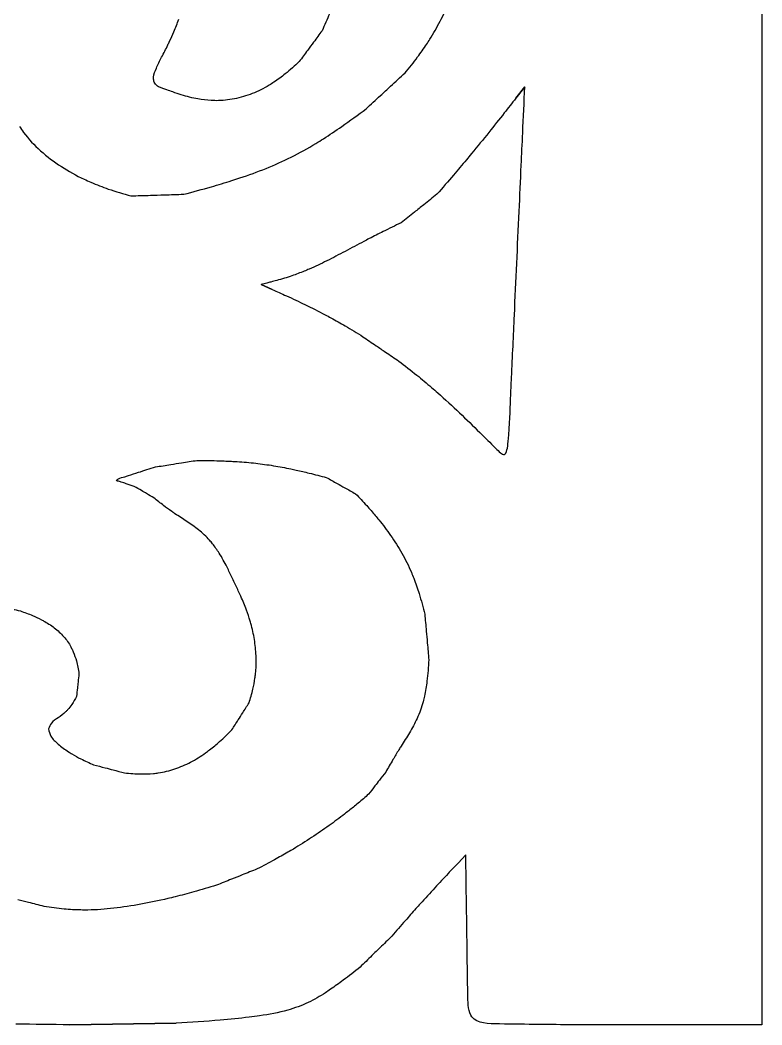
# Model space of a CAD drawing. Extents: x 0 to 339, y 0 to 248.
# Drawn here: x 51 to 97.1, y 4.3 to 66.7 of the extents above; entities that cross this region are included whole.
import ezdxf

# ---------------------------------------------------------------- set-up
doc = ezdxf.new("R2010")
doc.units = 0
doc.layers.add('layer_1', color=7, linetype='CONTINUOUS')

msp = doc.modelspace()

# ---------------------------------------------------------------- linework, layer by layer
at = {"layer": 'layer_1', "color": 1}
for p, q in [((97.097805, 111.636885), (97.097864, 4.338491)), ((82.380434, 62.544487), (81.824825, 61.837361)), ((81.824825, 61.837361), (82.380434, 62.544487)), ((82.380434, 62.544487), (82.380434, 62.544487)), ((66.016252, 50.271334), (66.69825, 49.968176)), ((66.69825, 49.968176), (66.016252, 50.271334)), ((66.016252, 50.271334), (66.016252, 50.271334)), ((80.562089, 40.119483), (80.562089, 40.119483)), ((80.562089, 40.119483), (80.562089, 40.119483)), ((80.562089, 40.119483), (80.562089, 40.119483)), ((52.808641, 22.694464), (52.808641, 22.694464)), ((52.808641, 22.694464), (52.808641, 22.694464)), ((52.808641, 22.694464), (52.808641, 22.694464)), ((78.71405, 14.876307), (78.235101, 14.371961)), ((78.235101, 14.371961), (78.71405, 14.876307)), ((78.71405, 14.876307), (78.71405, 14.876307)), ((60.735734, 4.436498), (54.129095, 4.33562)), ((54.129095, 4.33562), (60.735734, 4.436498)), ((60.735734, 4.436498), (60.735734, 4.436498)), ((85.396862, 4.333935), (85.396835, 4.33562)), ((85.396835, 4.33562), (85.396862, 4.333935)), ((85.396862, 4.333935), (85.396862, 4.333935))]:
    msp.add_line(p, q, dxfattribs=at)
for points in [[(77.116813, 66.610287), (77.314105, 66.990795), (77.499954, 67.376862), (77.680823, 67.765243)], [(60.591102, 65.965271), (60.699391, 66.220566), (60.800823, 66.478705), (60.902256, 66.736844)], [(70.24823, 67.083955), (70.114954, 66.725206), (69.953388, 66.377496), (69.791822, 66.029786)], [(76.485491, 65.500266), (76.713487, 65.859686), (76.920798, 66.232243), (77.116813, 66.610287)], [(60.330295, 65.378891), (60.419955, 65.573094), (60.507568, 65.768336), (60.591102, 65.965271)], [(69.791822, 66.029786), (69.61721, 65.792805), (69.442598, 65.555825), (69.26798, 65.318848)], [(76.276885, 65.181251), (76.347541, 65.286872), (76.417438, 65.392984), (76.485491, 65.500266)], [(59.834497, 64.381658), (59.963356, 64.635275), (60.097137, 64.888623), (60.2209, 65.146027)], [(60.2209, 65.146027), (60.258077, 65.223348), (60.294351, 65.301036), (60.330295, 65.378891)], [(69.26798, 65.318848), (69.145753, 65.152971), (69.023524, 64.987095), (68.901292, 64.821222)], [(75.725973, 64.396361), (75.916566, 64.652909), (76.099129, 64.915529), (76.276885, 65.181251)], [(59.504283, 63.695967), (59.609378, 63.930726), (59.719995, 64.156298), (59.834497, 64.381658)], [(68.901292, 64.821222), (68.726681, 64.584269), (68.552066, 64.347321), (68.37745, 64.110372)], [(74.945113, 63.403828), (75.210041, 63.731162), (75.47497, 64.058497), (75.725973, 64.396361)], [(59.336818, 63.150662), (59.349841, 63.338886), (59.425511, 63.520007), (59.504283, 63.695967)], [(68.37745, 64.110372), (68.094595, 63.849626), (67.81174, 63.58888), (67.511544, 63.349187)], [(59.336823, 63.027201), (59.334115, 63.068854), (59.333999, 63.109925), (59.336818, 63.150662)], [(59.404195, 62.769104), (59.360619, 62.844487), (59.342672, 62.937206), (59.336823, 63.027201)], [(67.511544, 63.349187), (67.283483, 63.16709), (67.045413, 62.997143), (66.802621, 62.834812)], [(74.047163, 62.580748), (74.34648, 62.855108), (74.645796, 63.129468), (74.945113, 63.403828)], [(59.639971, 62.544806), (59.548664, 62.610972), (59.457357, 62.677138), (59.404195, 62.769104)], [(60.163678, 62.357797), (59.98911, 62.420136), (59.814541, 62.482471), (59.639971, 62.544806)], [(60.530318, 62.22686), (60.408105, 62.270508), (60.285892, 62.314154), (60.163678, 62.357797)], [(66.508926, 62.64588), (66.175028, 62.441865), (65.820952, 62.269653), (65.455722, 62.127681)], [(66.802621, 62.834812), (66.705819, 62.770089), (66.608265, 62.706577), (66.508926, 62.64588)], [(73.418585, 62.004577), (73.628111, 62.196634), (73.837637, 62.388692), (74.047163, 62.580748)], [(82.249627, 59.682392), (82.29325, 60.636423), (82.336842, 61.590455), (82.380434, 62.544487)], [(61.054152, 62.039763), (60.879541, 62.102131), (60.70493, 62.164498), (60.530318, 62.22686)], [(62.088438, 61.790939), (61.73943, 61.852139), (61.396791, 61.945951), (61.054152, 62.039763)], [(62.898432, 61.699267), (62.627051, 61.716297), (62.355875, 61.744043), (62.088438, 61.790939)], [(64.346374, 61.800291), (63.977579, 61.725354), (63.601207, 61.682263), (63.225829, 61.686171)], [(65.455722, 62.127681), (65.095823, 61.987781), (64.725093, 61.877245), (64.346374, 61.800291)], [(72.520593, 61.181451), (72.819923, 61.455827), (73.119254, 61.730202), (73.418585, 62.004577)], [(81.824825, 61.837361), (81.585378, 61.532846), (81.345931, 61.228331), (81.105618, 60.924503)], [(63.225829, 61.686171), (63.11663, 61.687307), (63.007514, 61.692421), (62.898432, 61.699267)], [(71.019435, 60.086414), (71.527597, 60.440438), (72.024095, 60.810945), (72.520593, 61.181451)], [(81.105618, 60.924503), (80.787049, 60.521736), (80.466956, 60.120176), (80.145213, 59.719929)], [(51.006613, 60.083675), (51.087209, 59.959306), (51.169915, 59.836462), (51.257315, 59.717027)], [(69.87182, 59.322386), (70.258923, 59.570131), (70.642389, 59.823735), (71.019435, 60.086414)], [(51.257315, 59.717027), (51.563613, 59.298459), (51.927559, 58.921761), (52.31699, 58.576804)], [(69.414457, 59.035284), (69.568017, 59.129209), (69.720198, 59.225348), (69.87182, 59.322386)], [(80.145213, 59.719929), (79.790508, 59.278678), (79.433797, 58.839023), (79.072605, 58.403079)], [(82.157971, 57.678926), (82.188539, 58.346747), (82.21909, 59.014569), (82.249627, 59.682392)], [(67.87575, 58.186756), (68.400487, 58.447472), (68.914778, 58.729657), (69.414457, 59.035284)], [(52.31699, 58.576804), (52.721857, 58.218174), (53.154268, 57.893852), (53.606754, 57.599345)], [(66.314709, 57.484242), (66.843435, 57.699149), (67.364549, 57.932765), (67.87575, 58.186756)], [(78.751719, 58.017711), (78.487064, 57.70108), (78.221398, 57.385286), (77.953735, 57.0712)], [(79.072605, 58.403079), (78.965959, 58.274362), (78.858922, 58.145968), (78.751719, 58.017711)], [(53.606754, 57.599345), (54.059014, 57.304983), (54.531329, 57.040406), (55.020129, 56.81278)], [(64.69187, 56.888407), (65.239036, 57.069257), (65.780753, 57.26721), (66.314709, 57.484242)], [(82.026904, 54.816834), (82.070604, 55.770864), (82.114303, 56.724894), (82.157971, 57.678926)], [(55.020129, 56.81278), (55.161468, 56.746961), (55.304186, 56.684232), (55.44754, 56.622855)], [(64.19241, 56.727526), (64.359206, 56.780196), (64.525789, 56.833514), (64.69187, 56.888407)], [(77.953735, 57.0712), (77.6132, 56.671603), (77.269432, 56.274769), (76.925664, 55.877935)], [(55.44754, 56.622855), (55.800639, 56.471676), (56.157599, 56.328704), (56.520254, 56.202797)], [(56.520254, 56.202797), (56.982013, 56.042482), (57.453003, 55.909833), (57.923994, 55.777185)], [(61.207081, 55.878259), (61.77875, 56.028706), (62.35042, 56.179153), (62.918554, 56.342166)], [(62.918554, 56.342166), (63.344957, 56.464513), (63.769368, 56.593938), (64.19241, 56.727526)], [(57.923994, 55.777185), (58.329363, 55.789654), (58.734731, 55.802124), (59.1401, 55.8146)], [(59.1401, 55.8146), (59.423824, 55.823332), (59.707547, 55.832066), (59.991271, 55.840804)], [(59.991271, 55.840804), (60.396541, 55.853285), (60.801811, 55.865772), (61.207081, 55.878259)], [(76.925664, 55.877935), (76.651299, 55.659724), (76.376933, 55.441513), (76.102581, 55.223285)], [(76.102581, 55.223285), (75.910517, 55.070511), (75.71846, 54.91773), (75.526409, 54.76494)], [(75.526409, 54.76494), (75.252027, 54.546649), (74.977657, 54.328342), (74.703287, 54.110035)], [(81.732285, 48.377305), (81.828104, 50.507819), (81.927504, 52.662326), (82.026904, 54.816834)], [(74.703287, 54.110035), (74.329836, 53.928566), (73.956386, 53.747098), (73.584788, 53.561893)], [(72.724348, 53.125981), (72.609475, 53.067012), (72.4947, 53.007855), (72.38016, 52.948246)], [(73.584788, 53.561893), (73.297031, 53.418474), (73.010385, 53.272814), (72.724348, 53.125981)], [(72.38016, 52.948246), (71.992665, 52.746585), (71.607857, 52.539763), (71.222174, 52.334681)], [(71.222174, 52.334681), (70.845405, 52.134339), (70.467801, 51.935658), (70.086622, 51.743533)], [(68.99593, 51.230975), (68.892934, 51.187353), (68.789325, 51.145157), (68.6854, 51.10376)], [(70.086622, 51.743533), (69.727799, 51.562677), (69.36581, 51.387631), (68.99593, 51.230975)], [(66.975893, 50.523789), (66.857696, 50.491693), (66.739043, 50.461317), (66.620536, 50.430392)], [(67.925972, 50.819393), (67.612716, 50.710231), (67.295975, 50.610706), (66.975893, 50.523789)], [(68.6854, 51.10376), (68.434264, 51.003725), (68.181275, 50.908359), (67.925972, 50.819393)], [(66.37174, 50.364941), (66.25326, 50.33368), (66.134756, 50.302507), (66.016252, 50.271334)], [(66.620536, 50.430392), (66.53756, 50.40874), (66.454656, 50.386819), (66.37174, 50.364941)], [(66.69825, 49.968176), (66.991616, 49.837402), (67.284982, 49.706628), (67.577302, 49.573561)], [(67.577302, 49.573561), (67.963926, 49.397567), (68.348721, 49.21756), (68.731434, 49.033088)], [(68.731434, 49.033088), (69.151768, 48.830481), (69.569591, 48.622487), (69.981151, 48.402741)], [(69.981151, 48.402741), (70.102234, 48.33809), (70.222776, 48.272422), (70.343082, 48.206314)], [(70.343082, 48.206314), (70.639669, 48.043342), (70.934825, 47.877699), (71.226889, 47.70682)], [(81.555565, 44.513546), (81.618589, 45.829301), (81.674792, 47.098984), (81.732285, 48.377305)], [(71.226889, 47.70682), (71.597782, 47.489821), (71.963688, 47.264379), (72.329593, 47.038936)], [(72.329593, 47.038936), (72.603968, 46.851869), (72.878343, 46.664802), (73.152716, 46.477732)], [(73.152716, 46.477732), (73.344774, 46.346786), (73.536831, 46.215838), (73.728887, 46.084889)], [(73.728887, 46.084889), (74.003249, 45.897821), (74.27761, 45.710752), (74.55197, 45.523682)], [(74.55197, 45.523682), (74.928739, 45.237097), (75.305507, 44.950512), (75.674196, 44.653795)], [(75.674196, 44.653795), (75.985596, 44.403184), (76.291231, 44.145346), (76.594537, 43.8849)], [(81.496674, 43.225615), (81.51279, 43.63125), (81.534557, 44.074958), (81.555565, 44.513546)], [(76.594537, 43.8849), (76.722323, 43.775171), (76.849696, 43.664979), (76.976167, 43.553765)], [(76.976167, 43.553765), (77.433791, 43.151346), (77.879609, 42.735543), (78.321165, 42.315421)], [(81.344132, 40.53469), (81.453985, 41.696036), (81.462984, 42.377632), (81.496674, 43.225615)], [(78.321165, 42.315421), (78.747033, 41.910224), (79.168937, 41.50101), (79.5875, 41.088386)], [(79.5875, 41.088386), (79.913716, 40.766799), (80.237902, 40.443141), (80.562089, 40.119483)], [(81.101832, 39.729397), (81.265761, 39.763271), (81.309856, 40.172333), (81.344132, 40.53469)], [(80.562089, 40.119483), (80.767053, 39.911027), (80.972017, 39.702571), (81.101832, 39.729397)], [(61.072249, 39.212101), (61.390243, 39.261994), (61.708236, 39.311892), (62.02623, 39.36179)], [(62.02623, 39.36179), (62.436867, 39.357753), (62.847505, 39.353716), (63.257963, 39.342183)], [(63.257963, 39.342183), (63.562078, 39.333638), (63.866094, 39.320978), (64.169963, 39.30577)], [(64.169963, 39.30577), (64.288801, 39.299823), (64.407616, 39.293486), (64.526377, 39.286163)], [(64.526377, 39.286163), (64.910575, 39.262476), (65.294196, 39.22848), (65.676705, 39.185007)], [(58.397962, 38.620918), (58.747715, 38.730384), (59.098924, 38.844007), (59.450133, 38.957631)], [(59.450133, 38.957631), (59.768212, 39.007525), (60.086292, 39.05742), (60.404371, 39.10732)], [(60.404371, 39.10732), (60.626998, 39.142245), (60.849623, 39.177172), (61.072249, 39.212101)], [(65.676705, 39.185007), (66.044509, 39.143204), (66.411284, 39.092638), (66.776686, 39.033446)], [(66.776686, 39.033446), (67.139317, 38.974703), (67.500595, 38.907464), (67.859975, 38.831496)], [(67.859975, 38.831496), (67.967664, 38.808732), (68.075183, 38.785185), (68.182634, 38.761319)], [(68.182634, 38.761319), (68.453486, 38.70116), (68.723908, 38.638978), (68.993456, 38.57327)], [(57.227756, 38.048488), (57.150023, 38.069045), (57.032694, 38.086212), (57.037947, 38.127094)], [(57.037947, 38.127094), (57.040909, 38.150151), (57.082859, 38.18075), (57.123105, 38.205656)], [(57.123105, 38.205656), (57.281858, 38.303901), (57.414104, 38.313573), (57.556224, 38.351514)], [(57.3288, 38.014817), (57.297712, 38.026263), (57.268055, 38.037831), (57.227756, 38.048488)], [(57.556224, 38.351514), (57.624934, 38.369857), (57.695951, 38.394808), (57.766659, 38.41887)], [(57.766659, 38.41887), (57.978779, 38.491054), (58.188108, 38.555237), (58.397962, 38.620918)], [(68.993456, 38.57327), (69.348888, 38.486626), (69.702801, 38.393851), (70.056714, 38.301075)], [(70.056714, 38.301075), (70.281192, 38.176341), (70.50567, 38.051606), (70.730152, 37.926878)], [(57.631903, 37.913792), (57.528188, 37.947241), (57.422057, 37.98048), (57.3288, 38.014817)], [(58.137021, 37.745398), (57.970885, 37.801723), (57.804748, 37.858048), (57.631903, 37.913792)], [(58.585996, 37.483524), (58.436338, 37.570816), (58.28668, 37.658107), (58.137021, 37.745398)], [(58.900278, 37.300213), (58.795518, 37.361317), (58.690757, 37.422421), (58.585996, 37.483524)], [(70.730152, 37.926878), (70.887291, 37.839567), (71.044431, 37.752259), (71.201574, 37.664954)], [(71.201574, 37.664954), (71.426065, 37.540232), (71.650559, 37.415516), (71.875054, 37.290799)], [(59.34925, 37.03834), (59.199592, 37.125631), (59.049935, 37.212922), (58.900278, 37.300213)], [(59.95912, 36.558778), (59.752855, 36.714739), (59.551052, 36.876539), (59.34925, 37.03834)], [(71.875054, 37.290799), (72.106808, 37.048785), (72.338562, 36.806771), (72.562612, 36.557744)], [(60.456759, 36.196916), (60.289094, 36.315073), (60.122704, 36.435089), (59.95912, 36.558778)], [(60.662552, 36.053834), (60.593569, 36.10096), (60.525058, 36.148784), (60.456759, 36.196916)], [(72.562612, 36.557744), (72.745489, 36.354482), (72.923233, 36.146547), (73.098644, 35.936752)], [(61.392932, 35.572017), (61.149932, 35.733313), (60.903366, 35.889321), (60.662552, 36.053834)], [(62.12891, 35.04535), (61.891796, 35.232698), (61.644271, 35.405186), (61.392932, 35.572017)], [(73.098644, 35.936752), (73.171247, 35.849917), (73.24345, 35.762764), (73.314745, 35.674858)], [(73.314745, 35.674858), (73.570434, 35.359595), (73.814437, 35.034649), (74.046004, 34.701157)], [(62.808915, 34.412063), (62.604852, 34.644961), (62.372369, 34.852988), (62.12891, 35.04535)], [(62.989423, 34.193192), (62.93087, 34.267531), (62.871217, 34.340956), (62.808915, 34.412063)], [(74.046004, 34.701157), (74.29178, 34.347202), (74.523545, 33.98362), (74.738052, 33.609614)], [(63.411244, 33.603929), (63.281368, 33.807452), (63.138987, 34.003304), (62.989423, 34.193192)], [(63.894817, 32.745295), (63.741334, 33.036234), (63.587851, 33.327174), (63.411244, 33.603929)], [(74.738052, 33.609614), (74.959369, 33.223735), (75.162315, 32.826758), (75.334846, 32.417149)], [(64.212941, 32.071815), (64.10691, 32.296313), (64.000864, 32.520804), (63.894817, 32.745295)], [(64.435567, 31.600392), (64.361366, 31.757536), (64.287157, 31.914677), (64.212941, 32.071815)], [(75.334846, 32.417149), (75.386605, 32.294267), (75.435627, 32.170248), (75.483508, 32.045759)], [(75.483508, 32.045759), (75.603962, 31.73258), (75.717192, 31.416431), (75.817338, 31.096349)], [(64.753516, 30.926951), (64.647538, 31.151433), (64.54156, 31.375916), (64.435567, 31.600392)], [(65.103323, 30.074095), (64.996849, 30.362245), (64.875183, 30.644598), (64.753516, 30.926951)], [(75.817338, 31.096349), (75.949435, 30.674147), (76.058769, 30.245101), (76.168103, 29.816056)], [(50.542473, 30.14912), (50.717091, 30.105435), (50.891703, 30.061721), (51.066315, 30.018008)], [(51.066315, 30.018008), (51.319, 29.929038), (51.571686, 29.840068), (51.818053, 29.735602)], [(65.329687, 29.389471), (65.260602, 29.61974), (65.186611, 29.848691), (65.103323, 30.074095)], [(51.818053, 29.735602), (52.00466, 29.656476), (52.187641, 29.56846), (52.367934, 29.475615)], [(52.367934, 29.475615), (52.439622, 29.438698), (52.510885, 29.401018), (52.581178, 29.361516)], [(52.581178, 29.361516), (52.816004, 29.229552), (53.040005, 29.077258), (53.249064, 28.906868)], [(65.410136, 29.108865), (65.384818, 29.202817), (65.357654, 29.296252), (65.329687, 29.389471)], [(76.168103, 29.816056), (76.199315, 29.466844), (76.230527, 29.117632), (76.261713, 28.768417)], [(53.249064, 28.906868), (53.45445, 28.739471), (53.645414, 28.55461), (53.815897, 28.351224)], [(65.610283, 28.122947), (65.562731, 28.455141), (65.497391, 28.785073), (65.410136, 29.108865)], [(76.261713, 28.768417), (76.283542, 28.52397), (76.305359, 28.279521), (76.327164, 28.035071)], [(53.815897, 28.351224), (53.984734, 28.149802), (54.133482, 27.93021), (54.248009, 27.694558)], [(65.698198, 27.114637), (65.687959, 27.452235), (65.658123, 27.788736), (65.610283, 28.122947)], [(54.248009, 27.694558), (54.282295, 27.62401), (54.313515, 27.552022), (54.343438, 27.479441)], [(54.343438, 27.479441), (54.419256, 27.295535), (54.486752, 27.107816), (54.53989, 26.916449)], [(76.327164, 28.035071), (76.358312, 27.685861), (76.389435, 27.336648), (76.420558, 26.987436)], [(54.53989, 26.916449), (54.611534, 26.658429), (54.657073, 26.393776), (54.702612, 26.129123)], [(65.662659, 26.1288), (65.699542, 26.455517), (65.708178, 26.785598), (65.698198, 27.114637)], [(76.420558, 26.987436), (76.391945, 26.544664), (76.363332, 26.101893), (76.306457, 25.662338)], [(54.646583, 25.605327), (54.633499, 25.483101), (54.620405, 25.360877), (54.607302, 25.238653)], [(54.702612, 26.129123), (54.683943, 25.954524), (54.665273, 25.779924), (54.646583, 25.605327)], [(65.498004, 25.163561), (65.550517, 25.389555), (65.590963, 25.618521), (65.625232, 25.848183)], [(65.625232, 25.848183), (65.639164, 25.941553), (65.652075, 26.035038), (65.662659, 26.1288)], [(76.306457, 25.662338), (76.266248, 25.351585), (76.211913, 25.042438), (76.147462, 24.735605)], [(54.607302, 25.238653), (54.588581, 25.064038), (54.56984, 24.889424), (54.551099, 24.714811)], [(65.258559, 24.310779), (65.344882, 24.593436), (65.431205, 24.876093), (65.498004, 25.163561)], [(54.551099, 24.714811), (54.460762, 24.545623), (54.370425, 24.376436), (54.262092, 24.219083)], [(76.067028, 24.386792), (75.974729, 24.030093), (75.845349, 23.682506), (75.690991, 23.347428)], [(76.147462, 24.735605), (76.122925, 24.618792), (76.096921, 24.502314), (76.067028, 24.386792)], [(53.869356, 23.755188), (53.729487, 23.618899), (53.573845, 23.50202), (53.409016, 23.390404)], [(53.989975, 23.880511), (53.950815, 23.837613), (53.910777, 23.79555), (53.869356, 23.755188)], [(54.262092, 24.219083), (54.180086, 24.09997), (54.087768, 23.987639), (53.989975, 23.880511)], [(64.865789, 23.693558), (64.996713, 23.899298), (65.127636, 24.105039), (65.258559, 24.310779)], [(53.409016, 23.390404), (53.261187, 23.2903), (53.105969, 23.19443), (52.999325, 23.059278)], [(64.197908, 22.644025), (64.328874, 22.849829), (64.459839, 23.055633), (64.590805, 23.261437)], [(64.590805, 23.261437), (64.682467, 23.405477), (64.774128, 23.549517), (64.865789, 23.693558)], [(75.690991, 23.347428), (75.54956, 23.040411), (75.387158, 22.743896), (75.21396, 22.45408)], [(52.999325, 23.059278), (52.915989, 22.953664), (52.862315, 22.824064), (52.808641, 22.694464)], [(52.808641, 22.694464), (52.848164, 22.539823), (52.887687, 22.385182), (52.961018, 22.249191)], [(63.435596, 21.911627), (63.698747, 22.145844), (63.948327, 22.394935), (64.197908, 22.644025)], [(75.21396, 22.45408), (75.048696, 22.17754), (74.873602, 21.907099), (74.703287, 21.633695)], [(52.961018, 22.249191), (53.064092, 22.058043), (53.23396, 21.903744), (53.405281, 21.759064)], [(62.813645, 21.398204), (63.02618, 21.562913), (63.234837, 21.732942), (63.435596, 21.911627)], [(53.405281, 21.759064), (53.612446, 21.584114), (53.821736, 21.423229), (54.045993, 21.280165)], [(54.045993, 21.280165), (54.1166, 21.235122), (54.18869, 21.191845), (54.261125, 21.149223)], [(61.634175, 20.636786), (61.954917, 20.803316), (62.264009, 20.992889), (62.556459, 21.204643)], [(62.556459, 21.204643), (62.643373, 21.267575), (62.728818, 21.332466), (62.813645, 21.398204)], [(74.555508, 21.394272), (74.433763, 21.195623), (74.313101, 20.996299), (74.194533, 20.795746)], [(74.703287, 21.633695), (74.653699, 21.554091), (74.604516, 21.474236), (74.555508, 21.394272)], [(54.261125, 21.149223), (54.446073, 21.040396), (54.633272, 20.935836), (54.824216, 20.838689)], [(54.824216, 20.838689), (55.08219, 20.707439), (55.347002, 20.58972), (55.611814, 20.472001)], [(60.650336, 20.215017), (60.988802, 20.330124), (61.317179, 20.472201), (61.634175, 20.636786)], [(74.194533, 20.795746), (74.042013, 20.537764), (73.892957, 20.277747), (73.743901, 20.01773)], [(55.611814, 20.472001), (55.84875, 20.409651), (56.085686, 20.347301), (56.322622, 20.284951)], [(56.322622, 20.284951), (56.488492, 20.241303), (56.654362, 20.197654), (56.820232, 20.154006)], [(56.820232, 20.154006), (57.05721, 20.091646), (57.294187, 20.029287), (57.531165, 19.966927)], [(57.531165, 19.966927), (57.869139, 19.935152), (58.207113, 19.903376), (58.545873, 19.899814)], [(59.319439, 19.93351), (59.422299, 19.942612), (59.524974, 19.953171), (59.627215, 19.967154)], [(59.627215, 19.967154), (59.974851, 20.014698), (60.317472, 20.101815), (60.650336, 20.215017)], [(73.743901, 20.01773), (73.612976, 19.849416), (73.48205, 19.681102), (73.351131, 19.512784)], [(58.545873, 19.899814), (58.803808, 19.897102), (59.062199, 19.910747), (59.319439, 19.93351)], [(73.351131, 19.512784), (73.259467, 19.394934), (73.167806, 19.277082), (73.076148, 19.159226)], [(73.076148, 19.159226), (72.945178, 18.990823), (72.814214, 18.822415), (72.68325, 18.654007)], [(72.027545, 18.086236), (71.835947, 17.925672), (71.640971, 17.769108), (71.444921, 17.613962)], [(72.68325, 18.654007), (72.466188, 18.462967), (72.249126, 18.271927), (72.027545, 18.086236)], [(71.444921, 17.613962), (71.361353, 17.54783), (71.277589, 17.481955), (71.193379, 17.416655)], [(71.193379, 17.416655), (70.876978, 17.171303), (70.554267, 16.934058), (70.227982, 16.701931)], [(70.227982, 16.701931), (69.871267, 16.448156), (69.510279, 16.200498), (69.144973, 15.959248)], [(69.144973, 15.959248), (68.772246, 15.713096), (68.395024, 15.473615), (68.011489, 15.244768)], [(67.675658, 15.047357), (67.399059, 14.886641), (67.121022, 14.728333), (66.840311, 14.57497)], [(68.011489, 15.244768), (67.89998, 15.178232), (67.787937, 15.112597), (67.675658, 15.047357)], [(66.840311, 14.57497), (66.484296, 14.380466), (66.123981, 14.193918), (65.763665, 14.00737)], [(78.235101, 14.371961), (78.028436, 14.154264), (77.821771, 13.936567), (77.615798, 13.718216)], [(78.732852, 13.568915), (78.72661, 14.004683), (78.72033, 14.440495), (78.71405, 14.876307)], [(65.763665, 14.00737), (65.451864, 13.88266), (65.140064, 13.757951), (64.828264, 13.633241)], [(64.173497, 13.37135), (63.861709, 13.246641), (63.549922, 13.121931), (63.238134, 12.997221)], [(64.828264, 13.633241), (64.610008, 13.545945), (64.391752, 13.458648), (64.173497, 13.37135)], [(77.615798, 13.718216), (77.340899, 13.426796), (77.067236, 13.134212), (76.794895, 12.840389)], [(78.745929, 12.653657), (78.741575, 12.958806), (78.737222, 13.26385), (78.732852, 13.568915)], [(61.824088, 12.579122), (61.444086, 12.473185), (61.06206, 12.374378), (60.679254, 12.278937)], [(63.238134, 12.997221), (62.767833, 12.854165), (62.297531, 12.711109), (61.824088, 12.579122)], [(76.794895, 12.840389), (76.490956, 12.512474), (76.188664, 12.183018), (75.889877, 11.850414)], [(78.764489, 11.346022), (78.758378, 11.781507), (78.752151, 12.217689), (78.745929, 12.653657)], [(51.576739, 11.927205), (51.354124, 11.983969), (51.131503, 12.040714), (50.908878, 12.09744)], [(52.530675, 11.683892), (52.212699, 11.765008), (51.894724, 11.846125), (51.576739, 11.927205)], [(60.207821, 12.163928), (59.65628, 12.033182), (59.100935, 11.91784), (58.542993, 11.817744)], [(60.679254, 12.278937), (60.5223, 12.239806), (60.365216, 12.20124), (60.207821, 12.163928)], [(75.889877, 11.850414), (75.800582, 11.751012), (75.7116, 11.65133), (75.622753, 11.551527)], [(53.776629, 11.512762), (53.359438, 11.551953), (52.945056, 11.617922), (52.530675, 11.683892)], [(54.820526, 11.459535), (54.472038, 11.466113), (54.123363, 11.480189), (53.776629, 11.512762)], [(55.258285, 11.456779), (55.112397, 11.455341), (54.966478, 11.456781), (54.820526, 11.459535)], [(56.855775, 11.567035), (56.325147, 11.505797), (55.791922, 11.462038), (55.258285, 11.456779)], [(58.542993, 11.817744), (57.983311, 11.717335), (57.421016, 11.632268), (56.855775, 11.567035)], [(75.622753, 11.551527), (75.401868, 11.303409), (75.181812, 11.054549), (74.963348, 10.804303)], [(78.806577, 8.403953), (78.791401, 9.389944), (78.778239, 10.366217), (78.764489, 11.346022)], [(74.963348, 10.804303), (74.682009, 10.482033), (74.403313, 10.157463), (74.124617, 9.832894)], [(74.124617, 9.832894), (73.881815, 9.596272), (73.639013, 9.35965), (73.396196, 9.123044)], [(73.396196, 9.123044), (73.226208, 8.957404), (73.056213, 8.791772), (72.886211, 8.626148)], [(72.886211, 8.626148), (72.643327, 8.389521), (72.400429, 8.152909), (72.157531, 7.916298)], [(78.831869, 6.638838), (78.82551, 7.21735), (78.815681, 7.8124), (78.806577, 8.403953)], [(72.157531, 7.916298), (71.8097, 7.64092), (71.461868, 7.365543), (71.105696, 7.101189)], [(71.105696, 7.101189), (70.84575, 6.908255), (70.581362, 6.721193), (70.314397, 6.538124)], [(70.002087, 6.328011), (69.659464, 6.103461), (69.304845, 5.895414), (68.934723, 5.719875)], [(70.314397, 6.538124), (70.210927, 6.46717), (70.10707, 6.396816), (70.002087, 6.328011)], [(78.840311, 6.050505), (78.835722, 6.255026), (78.833988, 6.446014), (78.831869, 6.638838)], [(68.934723, 5.719875), (68.524267, 5.525207), (68.094743, 5.37052), (67.65737, 5.246284)], [(79.099952, 4.821316), (78.872928, 5.115433), (78.85011, 5.61382), (78.840311, 6.050505)], [(67.65737, 5.246284), (67.087279, 5.08435), (66.503852, 4.974154), (65.917691, 4.890405)], [(54.129095, 4.33562), (53.014212, 4.350412), (51.899329, 4.365205), (50.78442, 4.377687)], [(63.469012, 4.621429), (62.559129, 4.543751), (61.647432, 4.490124), (60.735734, 4.436498)], [(65.269125, 4.806351), (64.670261, 4.734545), (64.070032, 4.67274), (63.469012, 4.621429)], [(65.917691, 4.890405), (65.701809, 4.85956), (65.485556, 4.832302), (65.269125, 4.806351)], [(80.799893, 4.387925), (80.13218, 4.398225), (79.41697, 4.410612), (79.099952, 4.821316)], [(85.396835, 4.33562), (83.973245, 4.348277), (82.549655, 4.360934), (80.799893, 4.387925)], [(88.66279, 4.331373), (87.574147, 4.332267), (86.485505, 4.333101), (85.396862, 4.333935)], [(93.401532, 4.330428), (91.821953, 4.32865), (90.242371, 4.330075), (88.66279, 4.331373)], [(97.097864, 4.338487), (95.865754, 4.335151), (94.633644, 4.331815), (93.401532, 4.330428)]]:
    msp.add_open_spline(points, degree=3, dxfattribs=at)

doc.saveas('drawing.dxf')
